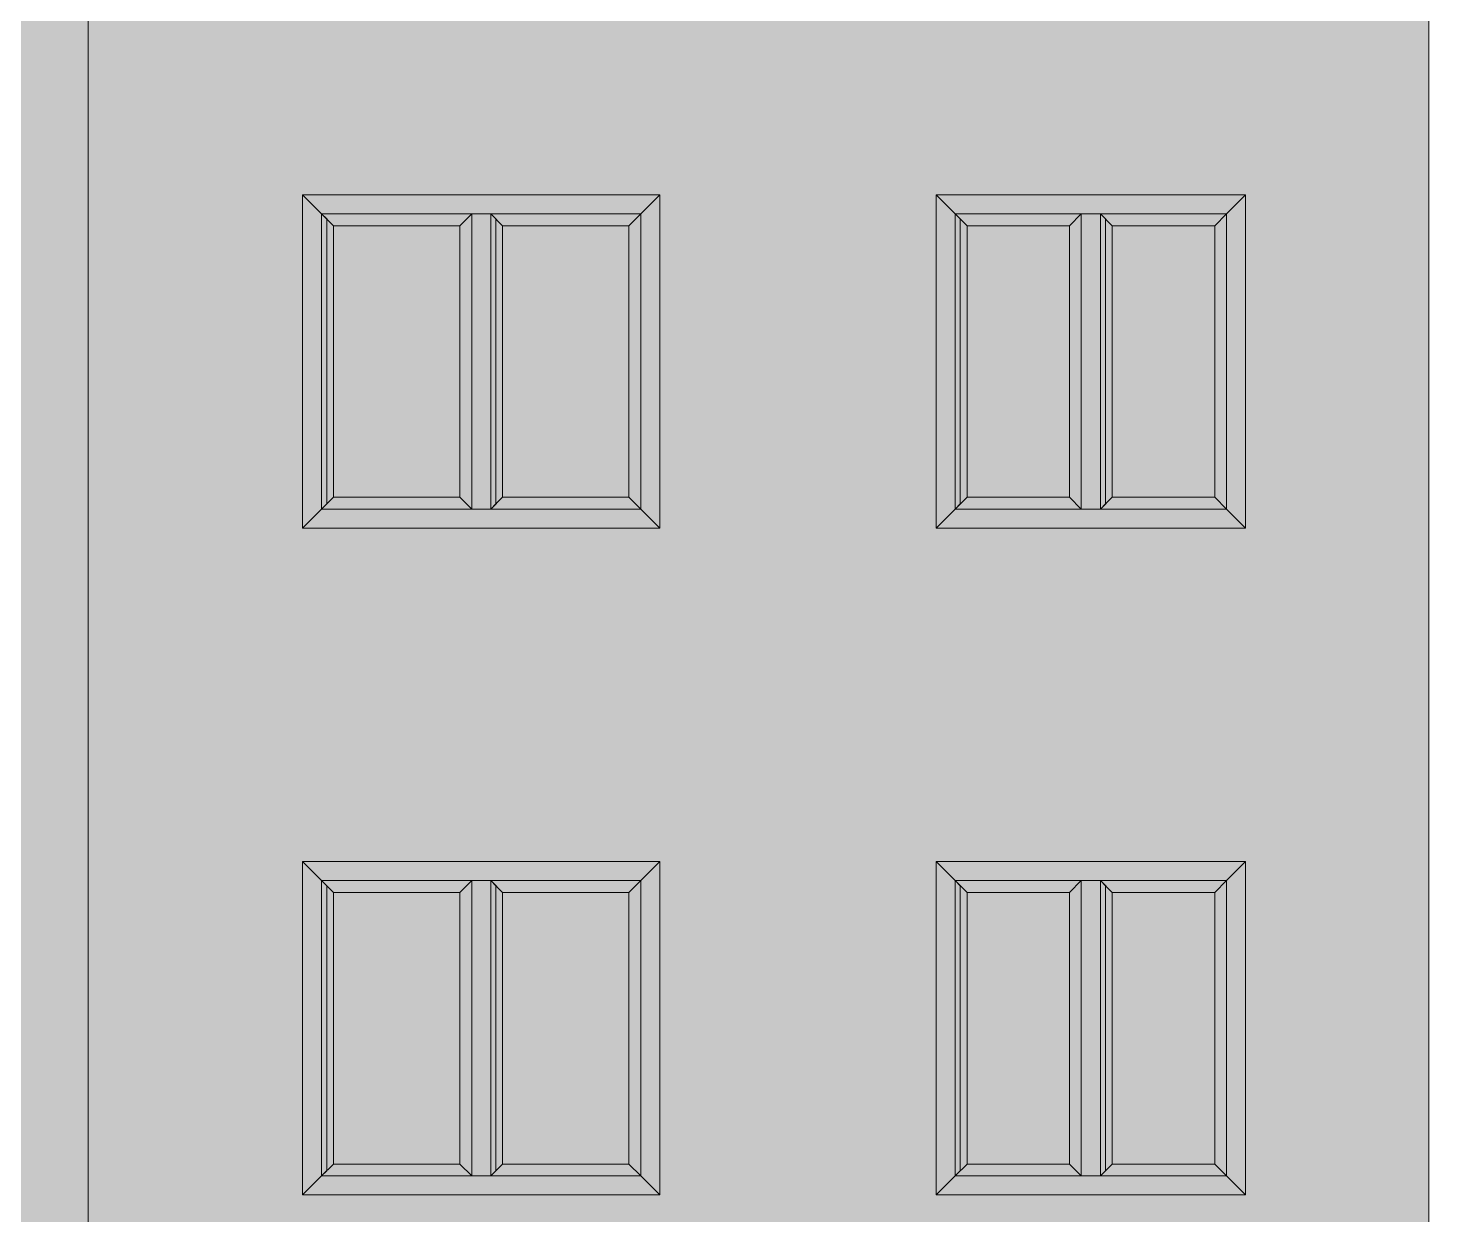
# Paper-space layout 'Лист1' of a CAD drawing. Header units: millimetres. Extents: x 141 to 459, y 101 to 382.
# Drawn here: x 226.1 to 284.9, y 230.6 to 280.4 of the extents above; entities that cross this region are included whole.
import ezdxf

# ---------------------------------------------------------------- set-up
doc = ezdxf.new("R2010")
doc.units = ezdxf.units.MM
doc.layers.add('окна', color=10, linetype='Continuous', lineweight=13)
doc.layers.add('ТОНКИЕе', color=7, linetype='Continuous', lineweight=13)
doc.layers.add('тонкие', color=7, linetype='Continuous')

psp = doc.layouts.new('Лист1')

# ---------------------------------------------------------------- hatches: boundary and pattern name
at = {"layer": 'тонкие', "transparency": 33554687}
h = psp.add_hatch(color=7, dxfattribs=at)
h.dxf.hatch_style = 1
h.paths.add_polyline_path([(238.406, 260.244), (238.62, 260.459), (238.62, 272.43), (238.406, 272.644)])
h = psp.add_hatch(color=7, dxfattribs=at)
h.dxf.hatch_style = 1
h.paths.add_polyline_path([(238.406, 260.244), (238.62, 260.459), (238.62, 272.43), (238.406, 272.644)])
h = psp.add_hatch(color=7, dxfattribs=at)
h.dxf.hatch_style = 1
h.paths.add_polyline_path([(238.406, 260.244), (238.62, 260.459), (238.62, 272.43), (238.406, 272.644)])
h = psp.add_hatch(color=7, dxfattribs=at)
h.dxf.hatch_style = 1
h.paths.add_polyline_path([(245.506, 260.244), (245.72, 260.459), (245.72, 272.43), (245.506, 272.644)])
h = psp.add_hatch(color=7, dxfattribs=at)
h.dxf.hatch_style = 1
h.paths.add_polyline_path([(245.506, 260.244), (245.72, 260.459), (245.72, 272.43), (245.506, 272.644)])
h = psp.add_hatch(color=7, dxfattribs=at)
h.dxf.hatch_style = 1
h.paths.add_polyline_path([(245.506, 260.244), (245.72, 260.459), (245.72, 272.43), (245.506, 272.644)])
h = psp.add_hatch(color=7, dxfattribs=at)
h.dxf.hatch_style = 1
h.paths.add_polyline_path([(265.006, 260.244), (265.22, 260.459), (265.22, 272.43), (265.006, 272.644)])
h = psp.add_hatch(color=7, dxfattribs=at)
h.dxf.hatch_style = 1
h.paths.add_polyline_path([(265.006, 260.244), (265.22, 260.459), (265.22, 272.43), (265.006, 272.644)])
h = psp.add_hatch(color=7, dxfattribs=at)
h.dxf.hatch_style = 1
h.paths.add_polyline_path([(265.006, 260.244), (265.22, 260.459), (265.22, 272.43), (265.006, 272.644)])
h = psp.add_hatch(color=7, dxfattribs=at)
h.dxf.hatch_style = 1
h.paths.add_polyline_path([(271.106, 260.244), (271.32, 260.459), (271.32, 272.43), (271.106, 272.644)])
h = psp.add_hatch(color=7, dxfattribs=at)
h.dxf.hatch_style = 1
h.paths.add_polyline_path([(271.106, 260.244), (271.32, 260.459), (271.32, 272.43), (271.106, 272.644)])
h = psp.add_hatch(color=7, dxfattribs=at)
h.dxf.hatch_style = 1
h.paths.add_polyline_path([(271.106, 260.244), (271.32, 260.459), (271.32, 272.43), (271.106, 272.644)])
h = psp.add_hatch(color=7, dxfattribs=at)
h.dxf.hatch_style = 1
h.paths.add_polyline_path([(238.406, 232.244), (238.62, 232.459), (238.62, 244.43), (238.406, 244.644)])
h = psp.add_hatch(color=7, dxfattribs=at)
h.dxf.hatch_style = 1
h.paths.add_polyline_path([(238.406, 232.244), (238.62, 232.459), (238.62, 244.43), (238.406, 244.644)])
h = psp.add_hatch(color=7, dxfattribs=at)
h.dxf.hatch_style = 1
h.paths.add_polyline_path([(238.406, 232.244), (238.62, 232.459), (238.62, 244.43), (238.406, 244.644)])
h = psp.add_hatch(color=7, dxfattribs=at)
h.dxf.hatch_style = 1
h.paths.add_polyline_path([(245.506, 232.244), (245.72, 232.459), (245.72, 244.43), (245.506, 244.644)])
h = psp.add_hatch(color=7, dxfattribs=at)
h.dxf.hatch_style = 1
h.paths.add_polyline_path([(245.506, 232.244), (245.72, 232.459), (245.72, 244.43), (245.506, 244.644)])
h = psp.add_hatch(color=7, dxfattribs=at)
h.dxf.hatch_style = 1
h.paths.add_polyline_path([(245.506, 232.244), (245.72, 232.459), (245.72, 244.43), (245.506, 244.644)])
h = psp.add_hatch(color=7, dxfattribs=at)
h.dxf.hatch_style = 1
h.paths.add_polyline_path([(265.006, 232.244), (265.22, 232.459), (265.22, 244.43), (265.006, 244.644)])
h = psp.add_hatch(color=7, dxfattribs=at)
h.dxf.hatch_style = 1
h.paths.add_polyline_path([(265.006, 232.244), (265.22, 232.459), (265.22, 244.43), (265.006, 244.644)])
h = psp.add_hatch(color=7, dxfattribs=at)
h.dxf.hatch_style = 1
h.paths.add_polyline_path([(265.006, 232.244), (265.22, 232.459), (265.22, 244.43), (265.006, 244.644)])
h = psp.add_hatch(color=7, dxfattribs=at)
h.dxf.hatch_style = 1
h.paths.add_polyline_path([(271.106, 232.244), (271.32, 232.459), (271.32, 244.43), (271.106, 244.644)])
h = psp.add_hatch(color=7, dxfattribs=at)
h.dxf.hatch_style = 1
h.paths.add_polyline_path([(271.106, 232.244), (271.32, 232.459), (271.32, 244.43), (271.106, 244.644)])
h = psp.add_hatch(color=7, dxfattribs=at)
h.dxf.hatch_style = 1
h.paths.add_polyline_path([(271.106, 232.244), (271.32, 232.459), (271.32, 244.43), (271.106, 244.644)])
at = {"layer": 'ТОНКИЕе', "true_color": 0xf7f7f7, "transparency": 33554687}
h = psp.add_hatch(color=7, dxfattribs=at)
h.dxf.hatch_style = 1
h.paths.add_polyline_path([(164.606, 334.444), (164.606, 364.444), (160.806, 364.444), (160.806, 138.444), (160.806, 135.444), (160.806, 104.444), (160.806, 101.444), (164.606, 101.444), (164.606, 110.444)])
h.paths.add_polyline_path([(228.606, 334.444), (228.606, 364.444), (224.806, 364.444), (224.806, 333.644), (224.806, 331.444), (224.806, 104.444), (224.806, 101.444), (228.606, 101.444), (228.606, 138.444)])
h.paths.add_polyline_path([(338.701, 138.444), (284.906, 138.444), (284.906, 110.444), (284.906, 101.444), (288.706, 101.444), (288.706, 134.644), (333.356, 134.644), (334.901, 134.644), (334.901, 117.444), (336.356, 117.444), (338.701, 117.327)])
h.paths.add_polyline_path([(284.906, 138.444), (264.906, 138.444), (264.906, 135.444), (284.906, 135.444)])
at = {"layer": 'ТОНКИЕе', "true_color": 0x783b4a}
h = psp.add_hatch(color=247, dxfattribs=at)
h.dxf.hatch_style = 1
h.paths.add_polyline_path([(245.156, 315.444), (237.606, 315.444), (237.606, 329.444), (245.106, 329.444), (245.106, 347.944), (228.606, 364.444), (228.606, 135.443), (245.106, 135.444), (245.106, 147.444), (237.606, 147.444), (237.606, 161.444), (245.156, 161.444), (245.156, 175.444), (237.606, 175.444), (237.606, 189.444), (245.156, 189.444), (245.156, 203.444), (237.606, 203.444), (237.606, 217.444), (245.156, 217.444), (245.156, 231.444), (237.606, 231.444), (237.606, 245.444), (245.156, 245.444), (245.156, 259.444), (237.606, 259.444), (237.606, 273.444), (245.156, 273.444), (245.156, 287.444), (237.606, 287.444), (237.606, 301.444), (245.156, 301.444)])
at = {"layer": 'ТОНКИЕе', "true_color": 0xb15964, "transparency": 33554687}
h = psp.add_hatch(color=245, dxfattribs=at)
h.dxf.hatch_style = 1
h.paths.add_polyline_path([(284.906, 334.444), (264.206, 334.444), (245.106, 334.444), (245.106, 329.444), (252.606, 329.444), (252.606, 315.444), (245.106, 315.444), (245.106, 301.444), (252.606, 301.444), (252.606, 287.444), (245.106, 287.444), (245.106, 273.444), (252.606, 273.444), (252.606, 259.444), (245.106, 259.444), (245.106, 245.444), (252.606, 245.444), (252.606, 231.444), (245.106, 231.444), (245.106, 217.444), (252.606, 217.444), (252.606, 203.444), (245.106, 203.444), (245.106, 189.444), (252.606, 189.444), (252.606, 175.444), (245.106, 175.444), (245.106, 161.444), (252.606, 161.444), (252.606, 147.444), (245.106, 147.444), (245.106, 135.444), (264.206, 135.444), (264.906, 135.444), (264.906, 138.444), (284.906, 138.444)])
h.paths.add_polyline_path([(264.206, 147.444), (264.206, 161.444), (277.206, 161.444), (277.206, 147.444)], flags=16)
h.paths.add_polyline_path([(265.006, 148.244), (265.006, 160.644), (276.406, 160.644), (276.406, 148.244)], flags=0)
h.paths.add_polyline_path([(265.22, 148.459), (265.22, 160.43), (265.256, 160.394), (265.506, 160.144), (269.806, 160.144), (270.306, 160.644), (271.106, 160.644), (271.32, 160.43), (271.356, 160.394), (271.606, 160.144), (275.906, 160.144), (275.906, 148.744), (271.606, 148.744), (271.106, 148.244), (271.106, 160.644), (270.306, 160.644), (270.306, 148.244), (269.806, 148.744), (265.506, 148.744)], flags=0)
h.paths.add_polyline_path([(264.206, 175.444), (264.206, 189.444), (277.206, 189.444), (277.206, 175.444)], flags=16)
h.paths.add_polyline_path([(265.006, 176.244), (265.006, 188.644), (276.406, 188.644), (276.406, 176.244)], flags=0)
h.paths.add_polyline_path([(265.22, 176.459), (265.22, 188.43), (265.256, 188.394), (265.506, 188.144), (269.806, 188.144), (270.306, 188.644), (271.106, 188.644), (271.32, 188.43), (271.356, 188.394), (271.606, 188.144), (275.906, 188.144), (275.906, 176.744), (271.606, 176.744), (271.106, 176.244), (271.106, 188.644), (270.306, 188.644), (270.306, 176.244), (269.806, 176.744), (265.506, 176.744)], flags=0)
h.paths.add_polyline_path([(264.206, 203.444), (264.206, 217.444), (277.206, 217.444), (277.206, 203.444)], flags=16)
h.paths.add_polyline_path([(265.006, 204.244), (265.006, 216.644), (276.406, 216.644), (276.406, 204.244)], flags=0)
h.paths.add_polyline_path([(265.22, 204.459), (265.22, 216.43), (265.256, 216.394), (265.506, 216.144), (269.806, 216.144), (270.306, 216.644), (271.106, 216.644), (271.32, 216.43), (271.356, 216.394), (271.606, 216.144), (275.906, 216.144), (275.906, 204.744), (271.606, 204.744), (271.106, 204.244), (271.106, 216.644), (270.306, 216.644), (270.306, 204.244), (269.806, 204.744), (265.506, 204.744)], flags=0)
h.paths.add_polyline_path([(264.206, 231.444), (264.206, 245.444), (277.206, 245.444), (277.206, 231.444)], flags=16)
h.paths.add_polyline_path([(265.006, 232.244), (265.006, 244.644), (276.406, 244.644), (276.406, 232.244)], flags=0)
h.paths.add_polyline_path([(265.22, 232.459), (265.22, 244.43), (265.256, 244.394), (265.506, 244.144), (269.806, 244.144), (270.306, 244.644), (271.106, 244.644), (271.32, 244.43), (271.356, 244.394), (271.606, 244.144), (275.906, 244.144), (275.906, 232.744), (271.606, 232.744), (271.106, 232.244), (271.106, 244.644), (270.306, 244.644), (270.306, 232.244), (269.806, 232.744), (265.506, 232.744)], flags=0)
h.paths.add_polyline_path([(264.206, 259.444), (264.206, 273.444), (277.206, 273.444), (277.206, 259.444)], flags=16)
h.paths.add_polyline_path([(265.006, 260.244), (265.006, 272.644), (276.406, 272.644), (276.406, 260.244)], flags=0)
h.paths.add_polyline_path([(265.22, 260.459), (265.22, 272.43), (265.256, 272.394), (265.506, 272.144), (269.806, 272.144), (270.306, 272.644), (271.106, 272.644), (271.32, 272.43), (271.356, 272.394), (271.606, 272.144), (275.906, 272.144), (275.906, 260.744), (271.606, 260.744), (271.106, 260.244), (271.106, 272.644), (270.306, 272.644), (270.306, 260.244), (269.806, 260.744), (265.506, 260.744)], flags=0)
h.paths.add_polyline_path([(264.206, 287.444), (264.206, 301.444), (277.206, 301.444), (277.206, 287.444)], flags=16)
h.paths.add_polyline_path([(265.006, 288.244), (265.006, 300.644), (276.406, 300.644), (276.406, 288.244)], flags=0)
h.paths.add_polyline_path([(265.22, 288.459), (265.22, 300.43), (265.256, 300.394), (265.506, 300.144), (269.806, 300.144), (270.306, 300.644), (271.106, 300.644), (271.32, 300.43), (271.356, 300.394), (271.606, 300.144), (275.906, 300.144), (275.906, 288.744), (271.606, 288.744), (271.106, 288.244), (271.106, 300.644), (270.306, 300.644), (270.306, 288.244), (269.806, 288.744), (265.506, 288.744)], flags=0)
h.paths.add_polyline_path([(264.206, 315.444), (264.206, 329.444), (277.206, 329.444), (277.206, 315.444)], flags=16)
h.paths.add_polyline_path([(265.006, 316.244), (265.006, 328.644), (276.406, 328.644), (276.406, 316.244)], flags=0)
h.paths.add_polyline_path([(265.22, 316.459), (265.22, 328.43), (265.256, 328.394), (265.506, 328.144), (269.806, 328.144), (270.306, 328.644), (271.106, 328.644), (271.32, 328.43), (271.356, 328.394), (271.606, 328.144), (275.906, 328.144), (275.906, 316.744), (271.606, 316.744), (271.106, 316.244), (271.106, 328.644), (270.306, 328.644), (270.306, 316.244), (269.806, 316.744), (265.506, 316.744)], flags=0)
h.paths.add_polyline_path([(275.906, 316.744), (271.606, 316.744), (271.606, 328.144), (275.906, 328.144)], flags=0)
h.paths.add_polyline_path([(265.506, 316.744), (265.506, 328.144), (269.806, 328.144), (269.806, 316.744)], flags=0)
h.paths.add_polyline_path([(160.806, 163.43), (157.856, 163.43), (157.856, 140.444), (160.806, 140.444)])
h.paths.add_polyline_path([(160.806, 191.403), (157.856, 191.403), (157.856, 168.444), (160.806, 168.444)])
h.paths.add_polyline_path([(160.806, 219.447), (157.856, 219.447), (157.856, 196.444), (160.806, 196.444)])
h.paths.add_polyline_path([(160.806, 250.444), (157.856, 250.444), (157.856, 224.447), (160.806, 224.447)])
h.paths.add_polyline_path([(160.806, 275.423), (157.856, 275.423), (157.856, 252.444), (160.806, 252.444)])
h.paths.add_polyline_path([(160.806, 303.427), (157.856, 303.427), (157.856, 280.444), (160.806, 280.444)])
h.paths.add_polyline_path([(160.806, 331.444), (157.856, 331.444), (157.856, 308.444), (160.806, 308.444)])
at = {"layer": 'ТОНКИЕе', "true_color": 0x999999}
h = psp.add_hatch(color=253, dxfattribs=at)
h.dxf.hatch_style = 1
h.paths.add_polyline_path([(245.156, 273.444), (237.606, 273.444), (238.406, 272.644), (245.156, 272.644)], flags=17)
h.paths.add_polyline_path([(238.406, 272.644), (237.606, 273.444), (237.606, 259.444), (245.156, 259.444), (245.156, 260.244), (244.706, 260.244), (238.406, 260.244)])
h.paths.add_polyline_path([(245.156, 272.644), (244.706, 272.644), (244.706, 260.244), (245.156, 260.244)], flags=17)
at = {"layer": 'ТОНКИЕе', "true_color": 0xededed, "transparency": 33554687}
h = psp.add_hatch(color=7, dxfattribs=at)
h.dxf.hatch_style = 1
h.paths.add_polyline_path([(245.506, 272.644), (245.106, 272.644), (245.106, 260.244), (245.506, 260.244)], flags=17)
h.paths.add_polyline_path([(252.606, 273.444), (245.106, 273.444), (245.106, 272.644), (251.806, 272.644)], flags=17)
h.paths.add_polyline_path([(252.606, 273.444), (251.806, 272.644), (251.806, 260.244), (245.106, 260.244), (245.106, 259.444), (252.606, 259.444)])
h.paths.add_polyline_path([(276.406, 260.244), (265.006, 260.244), (264.206, 259.444), (277.206, 259.444)])
h.paths.add_polyline_path([(271.106, 272.644), (270.306, 272.644), (270.306, 260.244), (270.706, 260.244), (271.106, 260.244)])
h.paths.add_polyline_path([(265.006, 272.644), (264.206, 273.444), (264.206, 259.444), (265.006, 260.244)])
h.paths.add_polyline_path([(277.206, 273.444), (276.406, 272.644), (276.406, 260.244), (277.206, 259.444)])
h.paths.add_polyline_path([(277.206, 273.444), (264.206, 273.444), (265.006, 272.644), (276.406, 272.644)])
at = {"layer": 'ТОНКИЕе', "true_color": 0xd6d6d6}
h = psp.add_hatch(color=254, dxfattribs=at)
h.dxf.hatch_style = 1
h.paths.add_polyline_path([(251.306, 260.744), (246.006, 260.744), (245.506, 260.244), (251.806, 260.244)])
h.paths.add_polyline_path([(244.206, 260.744), (238.906, 260.744), (238.406, 260.244), (244.706, 260.244)])
h.paths.add_polyline_path([(251.806, 272.644), (245.506, 272.644), (245.72, 272.43), (245.72, 260.459), (246.006, 260.744), (246.006, 272.144), (251.306, 272.144), (251.306, 260.744), (251.806, 260.244)])
at = {"layer": 'ТОНКИЕе', "true_color": 0x858585}
h = psp.add_hatch(color=252, dxfattribs=at)
h.dxf.hatch_style = 1
h.paths.add_polyline_path([(244.706, 272.644), (238.406, 272.644), (238.62, 272.43), (238.906, 272.144), (244.206, 272.144)])
h.paths.add_polyline_path([(238.906, 272.144), (238.62, 272.43), (238.62, 260.459), (238.406, 260.244), (244.706, 260.244), (244.706, 272.644), (244.206, 272.144), (244.206, 260.744), (238.906, 260.744)])
at = {"layer": 'ТОНКИЕе', "true_color": 0xd6d6d6, "transparency": 33554687}
h = psp.add_hatch(color=254, dxfattribs=at)
h.dxf.hatch_style = 1
h.paths.add_polyline_path([(246.006, 272.144), (245.72, 272.43), (245.72, 260.459), (245.506, 260.244), (251.806, 260.244), (251.806, 272.644), (251.306, 272.144), (251.306, 260.744), (246.006, 260.744)])
h.paths.add_polyline_path([(251.806, 272.644), (245.506, 272.644), (245.72, 272.43), (245.756, 272.394), (246.006, 272.144), (251.306, 272.144)])
h.paths.add_polyline_path([(251.306, 260.744), (246.006, 260.744), (245.506, 260.244), (251.806, 260.244)])
h.paths.add_polyline_path([(269.806, 260.744), (265.506, 260.744), (265.006, 260.244), (270.306, 260.244)])
h.paths.add_polyline_path([(265.506, 272.144), (269.806, 272.144), (269.806, 260.744), (270.306, 260.244), (270.306, 272.644), (265.006, 272.644), (265.22, 272.43), (265.22, 260.459), (265.506, 260.744)])
h.paths.add_polyline_path([(276.406, 272.644), (271.106, 272.644), (271.106, 260.244), (276.406, 260.244)])
h.paths.add_polyline_path([(271.606, 260.744), (271.606, 272.144), (275.906, 272.144), (275.906, 260.744)], flags=16)
h.paths.add_polyline_path([(270.306, 272.644), (265.006, 272.644), (265.22, 272.43), (265.506, 272.144), (269.806, 272.144)], flags=17)
h = psp.add_hatch(color=254, dxfattribs=at)
h.dxf.hatch_style = 1
h.paths.add_polyline_path([(270.306, 272.644), (265.006, 272.644), (265.22, 272.43), (265.256, 272.394), (265.506, 272.144), (269.806, 272.144)])
at = {"layer": 'ТОНКИЕе', "true_color": 0x858585}
h = psp.add_hatch(color=252, dxfattribs=at)
h.dxf.hatch_style = 1
h.set_gradient(color1=(99, 99, 99), color2=(209, 209, 209), tint=1, name='CURVED')
h.paths.add_polyline_path([(238.906, 260.744), (244.206, 260.744), (244.206, 272.144), (238.906, 272.144)])
at = {"layer": 'ТОНКИЕе', "true_color": 0x9b8c9a, "transparency": 33554687}
h = psp.add_hatch(color=252, dxfattribs=at)
h.dxf.hatch_style = 1
h.set_gradient(color1=(69, 69, 69), color2=(209, 209, 209), tint=1, name='CURVED')
h.paths.add_polyline_path([(251.306, 272.144), (246.006, 272.144), (246.006, 260.744), (251.306, 260.744)])
h.paths.add_polyline_path([(269.806, 272.144), (265.506, 272.144), (265.506, 260.744), (269.806, 260.744)])
h.paths.add_polyline_path([(271.606, 260.744), (275.906, 260.744), (275.906, 272.144), (271.606, 272.144)])
at = {"layer": 'ТОНКИЕе', "true_color": 0xd6d6d6, "transparency": 33554687}
h = psp.add_hatch(color=254, dxfattribs=at)
h.dxf.hatch_style = 1
h.paths.add_polyline_path([(251.306, 260.744), (246.006, 260.744), (245.506, 260.244), (251.806, 260.244)])
at = {"layer": 'ТОНКИЕе', "true_color": 0x999999}
h = psp.add_hatch(color=253, dxfattribs=at)
h.dxf.hatch_style = 1
h.paths.add_polyline_path([(245.156, 245.444), (237.606, 245.444), (238.406, 244.644), (245.156, 244.644)], flags=17)
h.paths.add_polyline_path([(238.406, 244.644), (237.606, 245.444), (237.606, 231.444), (245.156, 231.444), (245.156, 232.244), (244.706, 232.244), (238.406, 232.244)])
h.paths.add_polyline_path([(245.156, 244.644), (244.706, 244.644), (244.706, 232.244), (245.156, 232.244)], flags=17)
at = {"layer": 'ТОНКИЕе', "true_color": 0xededed, "transparency": 33554687}
h = psp.add_hatch(color=7, dxfattribs=at)
h.dxf.hatch_style = 1
h.paths.add_polyline_path([(245.506, 244.644), (245.106, 244.644), (245.106, 232.244), (245.506, 232.244)], flags=17)
h.paths.add_polyline_path([(252.606, 245.444), (245.106, 245.444), (245.106, 244.644), (251.806, 244.644)], flags=17)
h.paths.add_polyline_path([(252.606, 245.444), (251.806, 244.644), (251.806, 232.244), (245.106, 232.244), (245.106, 231.444), (252.606, 231.444)])
h.paths.add_polyline_path([(276.406, 232.244), (265.006, 232.244), (264.206, 231.444), (277.206, 231.444)])
h.paths.add_polyline_path([(271.106, 244.644), (270.306, 244.644), (270.306, 232.244), (270.706, 232.244), (271.106, 232.244)])
h.paths.add_polyline_path([(265.006, 244.644), (264.206, 245.444), (264.206, 231.444), (265.006, 232.244)])
h.paths.add_polyline_path([(277.206, 245.444), (276.406, 244.644), (276.406, 232.244), (277.206, 231.444)])
h.paths.add_polyline_path([(277.206, 245.444), (264.206, 245.444), (265.006, 244.644), (276.406, 244.644)])
at = {"layer": 'ТОНКИЕе', "true_color": 0xd6d6d6}
h = psp.add_hatch(color=254, dxfattribs=at)
h.dxf.hatch_style = 1
h.paths.add_polyline_path([(251.306, 232.744), (246.006, 232.744), (245.506, 232.244), (251.806, 232.244)])
h.paths.add_polyline_path([(244.206, 232.744), (238.906, 232.744), (238.406, 232.244), (244.706, 232.244)])
h.paths.add_polyline_path([(251.806, 244.644), (245.506, 244.644), (245.72, 244.43), (245.72, 232.459), (246.006, 232.744), (246.006, 244.144), (251.306, 244.144), (251.306, 232.744), (251.806, 232.244)])
at = {"layer": 'ТОНКИЕе', "true_color": 0x858585}
h = psp.add_hatch(color=252, dxfattribs=at)
h.dxf.hatch_style = 1
h.paths.add_polyline_path([(244.706, 244.644), (238.406, 244.644), (238.62, 244.43), (238.906, 244.144), (244.206, 244.144)])
h.paths.add_polyline_path([(238.906, 244.144), (238.62, 244.43), (238.62, 232.459), (238.406, 232.244), (244.706, 232.244), (244.706, 244.644), (244.206, 244.144), (244.206, 232.744), (238.906, 232.744)])
h = psp.add_hatch(color=252, dxfattribs=at)
h.dxf.hatch_style = 1
h.set_gradient(color1=(99, 99, 99), color2=(209, 209, 209), tint=1, name='CURVED')
h.paths.add_polyline_path([(238.906, 232.744), (244.206, 232.744), (244.206, 244.144), (238.906, 244.144)])
at = {"layer": 'ТОНКИЕе', "true_color": 0xd6d6d6, "transparency": 33554687}
h = psp.add_hatch(color=254, dxfattribs=at)
h.dxf.hatch_style = 1
h.paths.add_polyline_path([(246.006, 244.144), (245.72, 244.43), (245.72, 232.459), (245.506, 232.244), (251.806, 232.244), (251.806, 244.644), (251.306, 244.144), (251.306, 232.744), (246.006, 232.744)])
h.paths.add_polyline_path([(251.806, 244.644), (245.506, 244.644), (245.72, 244.43), (245.756, 244.394), (246.006, 244.144), (251.306, 244.144)])
h.paths.add_polyline_path([(251.306, 232.744), (246.006, 232.744), (245.506, 232.244), (251.806, 232.244)])
h.paths.add_polyline_path([(269.806, 232.744), (265.506, 232.744), (265.006, 232.244), (270.306, 232.244)])
h.paths.add_polyline_path([(265.506, 244.144), (269.806, 244.144), (269.806, 232.744), (270.306, 232.244), (270.306, 244.644), (265.006, 244.644), (265.22, 244.43), (265.22, 232.459), (265.506, 232.744)])
h.paths.add_polyline_path([(276.406, 244.644), (271.106, 244.644), (271.106, 232.244), (276.406, 232.244)])
h.paths.add_polyline_path([(271.606, 232.744), (271.606, 244.144), (275.906, 244.144), (275.906, 232.744)], flags=16)
h.paths.add_polyline_path([(270.306, 244.644), (265.006, 244.644), (265.22, 244.43), (265.506, 244.144), (269.806, 244.144)], flags=17)
at = {"layer": 'ТОНКИЕе', "true_color": 0x9b8c9a, "transparency": 33554687}
h = psp.add_hatch(color=252, dxfattribs=at)
h.dxf.hatch_style = 1
h.set_gradient(color1=(69, 69, 69), color2=(209, 209, 209), tint=1, name='CURVED')
h.paths.add_polyline_path([(251.306, 244.144), (246.006, 244.144), (246.006, 232.744), (251.306, 232.744)])
h.paths.add_polyline_path([(269.806, 244.144), (265.506, 244.144), (265.506, 232.744), (269.806, 232.744)])
h.paths.add_polyline_path([(271.606, 232.744), (275.906, 232.744), (275.906, 244.144), (271.606, 244.144)])
at = {"layer": 'ТОНКИЕе', "true_color": 0xd6d6d6, "transparency": 33554687}
h = psp.add_hatch(color=254, dxfattribs=at)
h.dxf.hatch_style = 1
h.paths.add_polyline_path([(270.306, 244.644), (265.006, 244.644), (265.22, 244.43), (265.256, 244.394), (265.506, 244.144), (269.806, 244.144)])
h = psp.add_hatch(color=254, dxfattribs=at)
h.dxf.hatch_style = 1
h.paths.add_polyline_path([(251.306, 232.744), (246.006, 232.744), (245.506, 232.244), (251.806, 232.244)])

# ---------------------------------------------------------------- linework, layer by layer
at = {"layer": 'окна', "color": 7}
for points in [[(238.406, 272.644), (237.606, 273.444)], [(238.406, 272.644), (237.606, 273.444)], [(238.406, 272.644), (237.606, 273.444)], [(251.806, 272.644), (252.606, 273.444)], [(251.806, 272.644), (252.606, 273.444)], [(251.806, 272.644), (252.606, 273.444)], [(264.206, 273.444), (265.006, 272.644)], [(264.206, 273.444), (265.006, 272.644)], [(264.206, 273.444), (265.006, 272.644)], [(276.406, 272.644), (277.206, 273.444)], [(276.406, 272.644), (277.206, 273.444)], [(276.406, 272.644), (277.206, 273.444)], [(238.406, 260.244), (238.406, 260.244), (238.406, 272.644), (238.406, 272.644), (251.806, 272.644), (251.806, 272.644), (251.806, 260.244), (251.806, 260.244), (238.406, 260.244)], [(238.906, 272.144), (238.406, 272.644)], [(238.406, 260.244), (238.62, 260.459), (238.62, 272.43), (238.406, 272.644), (238.406, 260.244)], [(238.406, 260.244), (238.406, 260.244), (238.406, 272.644), (238.406, 272.644), (251.806, 272.644), (251.806, 272.644), (251.806, 260.244), (251.806, 260.244), (238.406, 260.244)], [(238.906, 272.144), (238.406, 272.644)], [(238.406, 260.244), (238.62, 260.459), (238.62, 272.43), (238.406, 272.644), (238.406, 260.244)], [(238.406, 260.244), (238.406, 260.244), (238.406, 272.644), (238.406, 272.644), (251.806, 272.644), (251.806, 272.644), (251.806, 260.244), (251.806, 260.244), (238.406, 260.244)], [(238.906, 272.144), (238.406, 272.644)], [(238.406, 260.244), (238.62, 260.459), (238.62, 272.43), (238.406, 272.644), (238.406, 260.244)], [(238.656, 272.394), (238.62, 272.43), (238.62, 260.459)], [(238.656, 272.394), (238.62, 272.43), (238.62, 260.459)], [(238.656, 272.394), (238.62, 272.43), (238.62, 260.459)], [(244.206, 272.144), (244.706, 272.644)], [(244.206, 272.144), (244.706, 272.644)], [(244.206, 272.144), (244.706, 272.644)], [(245.106, 272.644), (244.706, 272.644), (244.706, 260.244), (245.506, 260.244), (245.506, 272.644)], [(245.106, 272.644), (244.706, 272.644), (244.706, 260.244), (245.506, 260.244), (245.506, 272.644)], [(245.106, 272.644), (244.706, 272.644), (244.706, 260.244), (245.506, 260.244), (245.506, 272.644)], [(246.006, 272.144), (245.506, 272.644)], [(245.506, 260.244), (245.72, 260.459), (245.72, 272.43), (245.506, 272.644), (245.506, 260.244)], [(246.006, 272.144), (245.506, 272.644)], [(245.506, 260.244), (245.72, 260.459), (245.72, 272.43), (245.506, 272.644), (245.506, 260.244)], [(246.006, 272.144), (245.506, 272.644)], [(245.506, 260.244), (245.72, 260.459), (245.72, 272.43), (245.506, 272.644), (245.506, 260.244)], [(245.756, 272.394), (245.72, 272.43), (245.72, 260.459)], [(245.756, 272.394), (245.72, 272.43), (245.72, 260.459)], [(245.756, 272.394), (245.72, 272.43), (245.72, 260.459)], [(251.306, 272.144), (251.806, 272.644)], [(251.306, 272.144), (251.806, 272.644)], [(251.306, 272.144), (251.806, 272.644)], [(265.006, 260.244), (265.006, 260.244), (265.006, 272.644), (265.006, 272.644), (276.406, 272.644), (276.406, 272.644), (276.406, 260.244), (276.406, 260.244), (265.006, 260.244)], [(265.506, 272.144), (265.006, 272.644)], [(265.006, 260.244), (265.22, 260.459), (265.22, 272.43), (265.006, 272.644), (265.006, 260.244)], [(265.006, 260.244), (265.006, 260.244), (265.006, 272.644), (265.006, 272.644), (276.406, 272.644), (276.406, 272.644), (276.406, 260.244), (276.406, 260.244), (265.006, 260.244)], [(265.506, 272.144), (265.006, 272.644)], [(265.006, 260.244), (265.22, 260.459), (265.22, 272.43), (265.006, 272.644), (265.006, 260.244)], [(265.006, 260.244), (265.006, 260.244), (265.006, 272.644), (265.006, 272.644), (276.406, 272.644), (276.406, 272.644), (276.406, 260.244), (276.406, 260.244), (265.006, 260.244)], [(265.506, 272.144), (265.006, 272.644)], [(265.006, 260.244), (265.22, 260.459), (265.22, 272.43), (265.006, 272.644), (265.006, 260.244)], [(265.256, 272.394), (265.22, 272.43), (265.22, 260.459)], [(265.256, 272.394), (265.22, 272.43), (265.22, 260.459)], [(265.256, 272.394), (265.22, 272.43), (265.22, 260.459)], [(269.806, 272.144), (270.306, 272.644)], [(269.806, 272.144), (270.306, 272.644)], [(269.806, 272.144), (270.306, 272.644)], [(270.706, 260.244), (270.306, 260.244), (270.306, 272.644), (271.106, 272.644), (271.106, 260.244)], [(270.706, 260.244), (270.306, 260.244), (270.306, 272.644), (271.106, 272.644), (271.106, 260.244)], [(270.706, 260.244), (270.306, 260.244), (270.306, 272.644), (271.106, 272.644), (271.106, 260.244)], [(271.606, 272.144), (271.106, 272.644)], [(271.106, 260.244), (271.32, 260.459), (271.32, 272.43), (271.106, 272.644), (271.106, 260.244)], [(271.606, 272.144), (271.106, 272.644)], [(271.106, 260.244), (271.32, 260.459), (271.32, 272.43), (271.106, 272.644), (271.106, 260.244)], [(271.606, 272.144), (271.106, 272.644)], [(271.106, 260.244), (271.32, 260.459), (271.32, 272.43), (271.106, 272.644), (271.106, 260.244)], [(271.356, 272.394), (271.32, 272.43), (271.32, 260.459)], [(271.356, 272.394), (271.32, 272.43), (271.32, 260.459)], [(271.356, 272.394), (271.32, 272.43), (271.32, 260.459)], [(275.906, 272.144), (276.406, 272.644)], [(275.906, 272.144), (276.406, 272.644)], [(275.906, 272.144), (276.406, 272.644)], [(238.906, 272.144), (238.906, 272.144), (238.906, 272.144), (244.206, 272.144), (244.206, 272.144), (244.206, 260.744), (244.206, 260.744), (238.906, 260.744), (238.906, 260.744), (238.906, 272.144)], [(238.906, 272.144), (238.906, 272.144), (238.906, 272.144), (244.206, 272.144), (244.206, 272.144), (244.206, 260.744), (244.206, 260.744), (238.906, 260.744), (238.906, 260.744), (238.906, 272.144)], [(238.906, 272.144), (238.906, 272.144), (238.906, 272.144), (244.206, 272.144), (244.206, 272.144), (244.206, 260.744), (244.206, 260.744), (238.906, 260.744), (238.906, 260.744), (238.906, 272.144)], [(246.006, 272.144), (246.006, 272.144), (246.006, 272.144), (251.306, 272.144), (251.306, 272.144), (251.306, 260.744), (251.306, 260.744), (246.006, 260.744), (246.006, 260.744), (246.006, 272.144)], [(246.006, 272.144), (246.006, 272.144), (246.006, 272.144), (251.306, 272.144), (251.306, 272.144), (251.306, 260.744), (251.306, 260.744), (246.006, 260.744), (246.006, 260.744), (246.006, 272.144)], [(246.006, 272.144), (246.006, 272.144), (246.006, 272.144), (251.306, 272.144), (251.306, 272.144), (251.306, 260.744), (251.306, 260.744), (246.006, 260.744), (246.006, 260.744), (246.006, 272.144)], [(265.506, 272.144), (265.506, 272.144), (265.506, 272.144), (269.806, 272.144), (269.806, 272.144), (269.806, 260.744), (269.806, 260.744), (265.506, 260.744), (265.506, 260.744), (265.506, 272.144)], [(265.506, 272.144), (265.506, 272.144), (265.506, 272.144), (269.806, 272.144), (269.806, 272.144), (269.806, 260.744), (269.806, 260.744), (265.506, 260.744), (265.506, 260.744), (265.506, 272.144)], [(265.506, 272.144), (265.506, 272.144), (265.506, 272.144), (269.806, 272.144), (269.806, 272.144), (269.806, 260.744), (269.806, 260.744), (265.506, 260.744), (265.506, 260.744), (265.506, 272.144)], [(271.606, 272.144), (271.606, 272.144), (271.606, 272.144), (275.906, 272.144), (275.906, 272.144), (275.906, 260.744), (275.906, 260.744), (271.606, 260.744), (271.606, 260.744), (271.606, 272.144)], [(271.606, 272.144), (271.606, 272.144), (271.606, 272.144), (275.906, 272.144), (275.906, 272.144), (275.906, 260.744), (275.906, 260.744), (271.606, 260.744), (271.606, 260.744), (271.606, 272.144)], [(271.606, 272.144), (271.606, 272.144), (271.606, 272.144), (275.906, 272.144), (275.906, 272.144), (275.906, 260.744), (275.906, 260.744), (271.606, 260.744), (271.606, 260.744), (271.606, 272.144)], [(238.906, 260.744), (238.406, 260.244)], [(238.906, 260.744), (238.406, 260.244)], [(238.906, 260.744), (238.406, 260.244)], [(244.706, 260.244), (244.206, 260.744)], [(244.706, 260.244), (244.206, 260.744)], [(244.706, 260.244), (244.206, 260.744)], [(246.006, 260.744), (245.506, 260.244)], [(246.006, 260.744), (245.506, 260.244)], [(246.006, 260.744), (245.506, 260.244)], [(251.806, 260.244), (251.306, 260.744)], [(251.806, 260.244), (251.306, 260.744)], [(251.806, 260.244), (251.306, 260.744)], [(265.506, 260.744), (265.006, 260.244)], [(265.506, 260.744), (265.006, 260.244)], [(265.506, 260.744), (265.006, 260.244)], [(270.306, 260.244), (269.806, 260.744)], [(270.306, 260.244), (269.806, 260.744)], [(270.306, 260.244), (269.806, 260.744)], [(271.606, 260.744), (271.106, 260.244)], [(271.606, 260.744), (271.106, 260.244)], [(271.606, 260.744), (271.106, 260.244)], [(276.406, 260.244), (275.906, 260.744)], [(276.406, 260.244), (275.906, 260.744)], [(276.406, 260.244), (275.906, 260.744)], [(238.406, 260.244), (237.606, 259.444)], [(238.406, 260.244), (237.606, 259.444)], [(238.406, 260.244), (237.606, 259.444)], [(252.606, 259.444), (251.806, 260.244)], [(252.606, 259.444), (251.806, 260.244)], [(252.606, 259.444), (251.806, 260.244)], [(264.206, 259.444), (265.006, 260.244)], [(264.206, 259.444), (265.006, 260.244)], [(264.206, 259.444), (265.006, 260.244)], [(277.206, 259.444), (276.406, 260.244)], [(277.206, 259.444), (276.406, 260.244)], [(277.206, 259.444), (276.406, 260.244)], [(238.406, 244.644), (237.606, 245.444)], [(238.406, 244.644), (237.606, 245.444)], [(238.406, 244.644), (237.606, 245.444)], [(251.806, 244.644), (252.606, 245.444)], [(251.806, 244.644), (252.606, 245.444)], [(251.806, 244.644), (252.606, 245.444)], [(264.206, 245.444), (265.006, 244.644)], [(264.206, 245.444), (265.006, 244.644)], [(264.206, 245.444), (265.006, 244.644)], [(276.406, 244.644), (277.206, 245.444)], [(276.406, 244.644), (277.206, 245.444)], [(276.406, 244.644), (277.206, 245.444)], [(238.406, 232.244), (238.406, 232.244), (238.406, 244.644), (238.406, 244.644), (251.806, 244.644), (251.806, 244.644), (251.806, 232.244), (251.806, 232.244), (238.406, 232.244)], [(238.906, 244.144), (238.406, 244.644)], [(238.406, 232.244), (238.62, 232.459), (238.62, 244.43), (238.406, 244.644), (238.406, 232.244)], [(238.406, 232.244), (238.406, 232.244), (238.406, 244.644), (238.406, 244.644), (251.806, 244.644), (251.806, 244.644), (251.806, 232.244), (251.806, 232.244), (238.406, 232.244)], [(238.906, 244.144), (238.406, 244.644)], [(238.406, 232.244), (238.62, 232.459), (238.62, 244.43), (238.406, 244.644), (238.406, 232.244)], [(238.406, 232.244), (238.406, 232.244), (238.406, 244.644), (238.406, 244.644), (251.806, 244.644), (251.806, 244.644), (251.806, 232.244), (251.806, 232.244), (238.406, 232.244)], [(238.906, 244.144), (238.406, 244.644)], [(238.406, 232.244), (238.62, 232.459), (238.62, 244.43), (238.406, 244.644), (238.406, 232.244)], [(238.656, 244.394), (238.62, 244.43), (238.62, 232.459)], [(238.656, 244.394), (238.62, 244.43), (238.62, 232.459)], [(238.656, 244.394), (238.62, 244.43), (238.62, 232.459)], [(238.906, 244.144), (238.906, 244.144), (238.906, 244.144), (244.206, 244.144), (244.206, 244.144), (244.206, 232.744), (244.206, 232.744), (238.906, 232.744), (238.906, 232.744), (238.906, 244.144)], [(238.906, 244.144), (238.906, 244.144), (238.906, 244.144), (244.206, 244.144), (244.206, 244.144), (244.206, 232.744), (244.206, 232.744), (238.906, 232.744), (238.906, 232.744), (238.906, 244.144)], [(238.906, 244.144), (238.906, 244.144), (238.906, 244.144), (244.206, 244.144), (244.206, 244.144), (244.206, 232.744), (244.206, 232.744), (238.906, 232.744), (238.906, 232.744), (238.906, 244.144)], [(244.206, 244.144), (244.706, 244.644)], [(244.206, 244.144), (244.706, 244.644)], [(244.206, 244.144), (244.706, 244.644)], [(245.106, 244.644), (244.706, 244.644), (244.706, 232.244), (245.506, 232.244), (245.506, 244.644)], [(245.106, 244.644), (244.706, 244.644), (244.706, 232.244), (245.506, 232.244), (245.506, 244.644)], [(245.106, 244.644), (244.706, 244.644), (244.706, 232.244), (245.506, 232.244), (245.506, 244.644)], [(246.006, 244.144), (245.506, 244.644)], [(245.506, 232.244), (245.72, 232.459), (245.72, 244.43), (245.506, 244.644), (245.506, 232.244)], [(246.006, 244.144), (245.506, 244.644)], [(245.506, 232.244), (245.72, 232.459), (245.72, 244.43), (245.506, 244.644), (245.506, 232.244)], [(246.006, 244.144), (245.506, 244.644)], [(245.506, 232.244), (245.72, 232.459), (245.72, 244.43), (245.506, 244.644), (245.506, 232.244)], [(245.756, 244.394), (245.72, 244.43), (245.72, 232.459)], [(245.756, 244.394), (245.72, 244.43), (245.72, 232.459)], [(245.756, 244.394), (245.72, 244.43), (245.72, 232.459)], [(246.006, 244.144), (246.006, 244.144), (246.006, 244.144), (251.306, 244.144), (251.306, 244.144), (251.306, 232.744), (251.306, 232.744), (246.006, 232.744), (246.006, 232.744), (246.006, 244.144)], [(246.006, 244.144), (246.006, 244.144), (246.006, 244.144), (251.306, 244.144), (251.306, 244.144), (251.306, 232.744), (251.306, 232.744), (246.006, 232.744), (246.006, 232.744), (246.006, 244.144)], [(246.006, 244.144), (246.006, 244.144), (246.006, 244.144), (251.306, 244.144), (251.306, 244.144), (251.306, 232.744), (251.306, 232.744), (246.006, 232.744), (246.006, 232.744), (246.006, 244.144)], [(251.306, 244.144), (251.806, 244.644)], [(251.306, 244.144), (251.806, 244.644)], [(251.306, 244.144), (251.806, 244.644)], [(265.006, 232.244), (265.006, 232.244), (265.006, 244.644), (265.006, 244.644), (276.406, 244.644), (276.406, 244.644), (276.406, 232.244), (276.406, 232.244), (265.006, 232.244)], [(265.506, 244.144), (265.006, 244.644)], [(265.006, 232.244), (265.22, 232.459), (265.22, 244.43), (265.006, 244.644), (265.006, 232.244)], [(265.006, 232.244), (265.006, 232.244), (265.006, 244.644), (265.006, 244.644), (276.406, 244.644), (276.406, 244.644), (276.406, 232.244), (276.406, 232.244), (265.006, 232.244)], [(265.506, 244.144), (265.006, 244.644)], [(265.006, 232.244), (265.22, 232.459), (265.22, 244.43), (265.006, 244.644), (265.006, 232.244)], [(265.006, 232.244), (265.006, 232.244), (265.006, 244.644), (265.006, 244.644), (276.406, 244.644), (276.406, 244.644), (276.406, 232.244), (276.406, 232.244), (265.006, 232.244)], [(265.506, 244.144), (265.006, 244.644)], [(265.006, 232.244), (265.22, 232.459), (265.22, 244.43), (265.006, 244.644), (265.006, 232.244)], [(265.256, 244.394), (265.22, 244.43), (265.22, 232.459)], [(265.256, 244.394), (265.22, 244.43), (265.22, 232.459)], [(265.256, 244.394), (265.22, 244.43), (265.22, 232.459)], [(265.506, 244.144), (265.506, 244.144), (265.506, 244.144), (269.806, 244.144), (269.806, 244.144), (269.806, 232.744), (269.806, 232.744), (265.506, 232.744), (265.506, 232.744), (265.506, 244.144)], [(265.506, 244.144), (265.506, 244.144), (265.506, 244.144), (269.806, 244.144), (269.806, 244.144), (269.806, 232.744), (269.806, 232.744), (265.506, 232.744), (265.506, 232.744), (265.506, 244.144)], [(265.506, 244.144), (265.506, 244.144), (265.506, 244.144), (269.806, 244.144), (269.806, 244.144), (269.806, 232.744), (269.806, 232.744), (265.506, 232.744), (265.506, 232.744), (265.506, 244.144)], [(269.806, 244.144), (270.306, 244.644)], [(269.806, 244.144), (270.306, 244.644)], [(269.806, 244.144), (270.306, 244.644)], [(270.706, 232.244), (270.306, 232.244), (270.306, 244.644), (271.106, 244.644), (271.106, 232.244)], [(270.706, 232.244), (270.306, 232.244), (270.306, 244.644), (271.106, 244.644), (271.106, 232.244)], [(270.706, 232.244), (270.306, 232.244), (270.306, 244.644), (271.106, 244.644), (271.106, 232.244)], [(271.606, 244.144), (271.106, 244.644)], [(271.106, 232.244), (271.32, 232.459), (271.32, 244.43), (271.106, 244.644), (271.106, 232.244)], [(271.606, 244.144), (271.106, 244.644)], [(271.106, 232.244), (271.32, 232.459), (271.32, 244.43), (271.106, 244.644), (271.106, 232.244)], [(271.606, 244.144), (271.106, 244.644)], [(271.106, 232.244), (271.32, 232.459), (271.32, 244.43), (271.106, 244.644), (271.106, 232.244)], [(271.356, 244.394), (271.32, 244.43), (271.32, 232.459)], [(271.356, 244.394), (271.32, 244.43), (271.32, 232.459)], [(271.356, 244.394), (271.32, 244.43), (271.32, 232.459)], [(271.606, 244.144), (271.606, 244.144), (271.606, 244.144), (275.906, 244.144), (275.906, 244.144), (275.906, 232.744), (275.906, 232.744), (271.606, 232.744), (271.606, 232.744), (271.606, 244.144)], [(271.606, 244.144), (271.606, 244.144), (271.606, 244.144), (275.906, 244.144), (275.906, 244.144), (275.906, 232.744), (275.906, 232.744), (271.606, 232.744), (271.606, 232.744), (271.606, 244.144)], [(271.606, 244.144), (271.606, 244.144), (271.606, 244.144), (275.906, 244.144), (275.906, 244.144), (275.906, 232.744), (275.906, 232.744), (271.606, 232.744), (271.606, 232.744), (271.606, 244.144)], [(275.906, 244.144), (276.406, 244.644)], [(275.906, 244.144), (276.406, 244.644)], [(275.906, 244.144), (276.406, 244.644)], [(238.906, 232.744), (238.406, 232.244)], [(238.906, 232.744), (238.406, 232.244)], [(238.906, 232.744), (238.406, 232.244)], [(244.706, 232.244), (244.206, 232.744)], [(244.706, 232.244), (244.206, 232.744)], [(244.706, 232.244), (244.206, 232.744)], [(246.006, 232.744), (245.506, 232.244)], [(246.006, 232.744), (245.506, 232.244)], [(246.006, 232.744), (245.506, 232.244)], [(251.806, 232.244), (251.306, 232.744)], [(251.806, 232.244), (251.306, 232.744)], [(251.806, 232.244), (251.306, 232.744)], [(265.506, 232.744), (265.006, 232.244)], [(265.506, 232.744), (265.006, 232.244)], [(265.506, 232.744), (265.006, 232.244)], [(270.306, 232.244), (269.806, 232.744)], [(270.306, 232.244), (269.806, 232.744)], [(270.306, 232.244), (269.806, 232.744)], [(271.606, 232.744), (271.106, 232.244)], [(271.606, 232.744), (271.106, 232.244)], [(271.606, 232.744), (271.106, 232.244)], [(276.406, 232.244), (275.906, 232.744)], [(276.406, 232.244), (275.906, 232.744)], [(276.406, 232.244), (275.906, 232.744)], [(238.406, 232.244), (237.606, 231.444)], [(238.406, 232.244), (237.606, 231.444)], [(238.406, 232.244), (237.606, 231.444)], [(252.606, 231.444), (251.806, 232.244)], [(252.606, 231.444), (251.806, 232.244)], [(252.606, 231.444), (251.806, 232.244)], [(264.206, 231.444), (265.006, 232.244)], [(264.206, 231.444), (265.006, 232.244)], [(264.206, 231.444), (265.006, 232.244)], [(277.206, 231.444), (276.406, 232.244)], [(277.206, 231.444), (276.406, 232.244)], [(277.206, 231.444), (276.406, 232.244)]]:
    psp.add_lwpolyline(points, dxfattribs=at)
at = {"layer": 'ТОНКИЕе', "color": 7}
for points in [[(277.206, 110.444), (284.906, 110.444), (284.906, 364.444)], [(228.606, 104.444), (228.606, 334.444), (237.606, 334.444), (237.606, 334.444), (237.606, 334.444), (237.606, 334.444)], [(237.606, 259.444), (252.606, 259.444), (252.606, 273.444), (237.606, 273.444), (237.606, 259.444)], [(237.606, 259.444), (252.606, 259.444), (252.606, 273.444), (237.606, 273.444), (237.606, 259.444)], [(237.606, 259.444), (252.606, 259.444), (252.606, 273.444), (237.606, 273.444), (237.606, 259.444)], [(237.606, 259.444), (252.606, 259.444), (252.606, 273.444), (237.606, 273.444), (237.606, 259.444)], [(264.206, 259.444), (277.206, 259.444), (277.206, 273.444), (264.206, 273.444), (264.206, 259.444)], [(264.206, 259.444), (277.206, 259.444), (277.206, 273.444), (264.206, 273.444), (264.206, 259.444)], [(264.206, 259.444), (277.206, 259.444), (277.206, 273.444), (264.206, 273.444), (264.206, 259.444)], [(264.206, 259.444), (277.206, 259.444), (277.206, 273.444), (264.206, 273.444), (264.206, 259.444)], [(237.606, 231.444), (252.606, 231.444), (252.606, 245.444), (237.606, 245.444), (237.606, 231.444)], [(237.606, 231.444), (252.606, 231.444), (252.606, 245.444), (237.606, 245.444), (237.606, 231.444)], [(237.606, 231.444), (252.606, 231.444), (252.606, 245.444), (237.606, 245.444), (237.606, 231.444)], [(237.606, 231.444), (252.606, 231.444), (252.606, 245.444), (237.606, 245.444), (237.606, 231.444)], [(264.206, 231.444), (277.206, 231.444), (277.206, 245.444), (264.206, 245.444), (264.206, 231.444)], [(264.206, 231.444), (277.206, 231.444), (277.206, 245.444), (264.206, 245.444), (264.206, 231.444)], [(264.206, 231.444), (277.206, 231.444), (277.206, 245.444), (264.206, 245.444), (264.206, 231.444)], [(264.206, 231.444), (277.206, 231.444), (277.206, 245.444), (264.206, 245.444), (264.206, 231.444)]]:
    psp.add_lwpolyline(points, dxfattribs=at)

doc.saveas('drawing.dxf')
